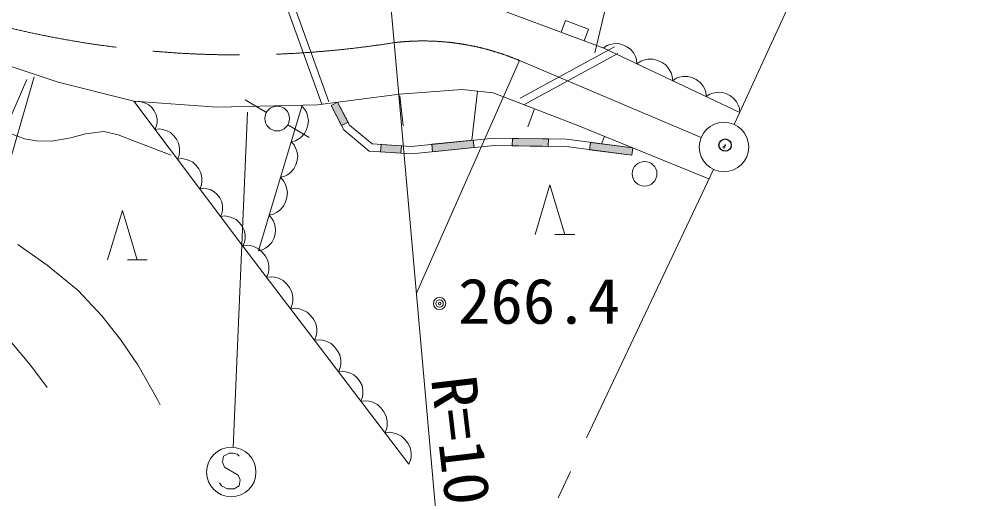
# Model space of a CAD drawing. Units: millimetres, scale not verified. Extents: x 40000 to 680000, y 20000 to 380000.
# Drawn here: x 498664 to 537739, y 230091 to 249133 of the extents above; entities that cross this region are included whole.
import ezdxf
from ezdxf.enums import TextEntityAlignment as Align

# ---------------------------------------------------------------- set-up
doc = ezdxf.new("R2010")
doc.units = ezdxf.units.MM
doc.header["$LTSCALE"] = 1000
doc.header["$PDMODE"] = 32
doc.header["$PDSIZE"] = 500
doc.linetypes.add('CHAIN', pattern=[18.5, 12, -1.5, 3.5, -1.5])
for name, color, linetype, lineweight in [('M-BGD', 7, 'Continuous', 13), ('M-BGD-EXST', 7, 'Continuous', 13), ('M-BMK', 2, 'CHAIN', 13), ('M-BMK-SRVR', 3, 'Continuous', 13), ('M-STR-HTXT', 7, 'Continuous', 13)]:
    doc.layers.add(name, color=color, linetype=linetype, lineweight=lineweight)
doc.layers.add('M-OTRS', color=6, linetype='Continuous')
doc.styles.add('ＭＳ ゴシック', font='')
doc.styles.get('ＭＳ ゴシック').set_extended_font_data('MS Gothic')

msp = doc.modelspace()

# ---------------------------------------------------------------- hatches: boundary and pattern name
at = {"layer": 'M-BGD'}
for points in [[(511693, 244841), (511268, 245648), (511533, 245788), (511959, 244981)], [(517050, 243953), (515371, 243785), (515341, 244084), (517020, 244252)], [(520052, 244001), (518599, 244024), (518604, 244324), (520057, 244301)], [(514096, 243726), (513274, 243775), (513293, 244075), (514114, 244025)], [(523430, 243639), (521724, 243863), (521763, 244161), (523469, 243936)]]:
    msp.add_hatch(color=256, dxfattribs=at).paths.add_polyline_path(points)

# ---------------------------------------------------------------- linework, layer by layer
for p, q in [((522303, 247970), (514712, 250797)), ((509508, 249544), (510900, 245705)), ((509790, 249646), (511182, 245807)), ((520744, 249085), (520569, 248616)), ((521681, 248736), (520744, 249085)), ((521506, 248267), (521681, 248736)), ((495484, 248175), (500229, 246593)), ((522695, 248150), (522548, 248120)), ((522896, 248154), (522695, 248150)), ((523072, 248104), (522896, 248154)), ((518917, 245947), (522724, 248018)), ((519060, 245683), (522868, 247755)), ((522428, 248077), (522283, 247980)), ((527796, 245370), (522303, 247970)), ((522548, 248120), (522428, 248077)), ((523235, 248027), (523072, 248104)), ((523384, 247923), (523235, 248027)), ((523509, 247765), (523384, 247923)), ((523579, 247632), (523509, 247765)), ((523621, 247512), (523579, 247632)), ((523639, 247338), (523621, 247512)), ((523794, 247442), (523639, 247338)), ((523922, 247487), (523794, 247442)), ((524078, 247519), (523922, 247487)), ((524293, 247524), (524078, 247519)), ((524480, 247471), (524293, 247524)), ((524654, 247389), (524480, 247471)), ((524814, 247278), (524654, 247389)), ((524946, 247109), (524814, 247278)), ((525021, 246967), (524946, 247109)), ((525067, 246839), (525021, 246967)), ((499262, 246816), (498241, 243261)), ((500229, 246593), (503297, 245826)), ((525085, 246654), (525067, 246839)), ((525230, 246751), (525085, 246654)), ((525350, 246794), (525230, 246751)), ((525497, 246824), (525350, 246794)), ((525698, 246828), (525497, 246824)), ((525874, 246778), (525698, 246828)), ((526037, 246701), (525874, 246778)), ((526186, 246597), (526037, 246701)), ((526311, 246438), (526186, 246597)), ((514034, 246114), (516574, 246305)), ((516574, 246305), (517820, 246162)), ((517197, 246234), (516968, 244246)), ((526381, 246306), (526311, 246438)), ((526423, 246186), (526381, 246306)), ((526441, 246012), (526423, 246186)), ((526853, 246182), (526706, 246152)), ((527054, 246186), (526853, 246182)), ((527230, 246136), (527054, 246186)), ((507707, 239975), (503297, 245826)), ((503297, 245826), (506652, 245587)), ((503476, 245822), (503313, 245805)), ((503593, 245805), (503476, 245822)), ((503728, 245766), (503593, 245805)), ((508660, 245375), (507795, 245877)), ((510726, 245682), (514034, 246114)), ((511268, 245648), (511533, 245788)), ((512021, 244864), (511533, 245788)), ((514054, 246047), (514179, 244828)), ((514054, 246047), (514179, 244828)), ((517820, 246162), (521176, 244868)), ((526586, 246109), (526441, 246012)), ((526706, 246152), (526586, 246109)), ((527392, 246059), (527230, 246136)), ((527542, 245955), (527392, 246059)), ((527666, 245797), (527542, 245955)), ((527736, 245664), (527666, 245797)), ((503896, 245683), (503728, 245766)), ((504019, 245565), (503896, 245683)), ((504121, 245431), (504019, 245565)), ((504199, 245280), (504121, 245431)), ((506652, 245587), (510726, 245682)), ((508330, 239783), (510106, 245668)), ((510210, 245493), (510092, 245623)), ((510270, 245381), (510210, 245493)), ((511783, 244672), (511268, 245648)), ((519498, 245515), (519221, 244796)), ((527779, 245544), (527736, 245664)), ((527796, 245370), (527779, 245544)), ((504233, 245095), (504199, 245280)), ((504234, 244955), (504233, 245095)), ((510321, 245240), (510270, 245381)), ((510356, 245042), (510321, 245240)), ((510332, 244861), (510356, 245042)), ((504156, 244686), (504217, 244838)), ((504330, 244705), (504156, 244686)), ((504217, 244838), (504234, 244955)), ((504456, 244687), (504330, 244705)), ((504600, 244645), (504456, 244687)), ((504780, 244556), (504600, 244645)), ((509523, 244871), (510386, 244365)), ((510200, 244525), (510280, 244689)), ((510280, 244689), (510332, 244861)), ((512814, 243803), (511783, 244672)), ((512931, 244097), (512021, 244864)), ((521176, 244868), (526548, 242686)), ((504912, 244430), (504780, 244556)), ((505021, 244286), (504912, 244430)), ((505105, 244125), (505021, 244286)), ((509659, 244187), (509828, 244230)), ((509828, 244230), (509941, 244290)), ((509941, 244290), (510061, 244379)), ((510061, 244379), (510200, 244525)), ((517868, 244336), (514513, 244001)), ((520792, 244288), (517868, 244336)), ((523469, 243936), (520792, 244288)), ((522322, 244402), (522201, 244103)), ((505142, 243927), (505105, 244125)), ((505142, 243777), (505142, 243927)), ((509776, 244057), (509659, 244187)), ((509837, 243945), (509776, 244057)), ((509888, 243804), (509837, 243945)), ((514513, 244001), (512931, 244097)), ((517881, 244036), (514519, 243700)), ((520770, 243989), (517881, 244036)), ((523430, 243639), (520770, 243989)), ((505059, 243489), (505124, 243651)), ((505233, 243507), (505059, 243489)), ((505124, 243651), (505142, 243777)), ((505359, 243489), (505233, 243507)), ((505503, 243448), (505359, 243489)), ((505683, 243358), (505503, 243448)), ((509922, 243606), (509888, 243804)), ((509899, 243425), (509922, 243606)), ((514519, 243700), (512814, 243803)), ((505815, 243232), (505683, 243358)), ((505924, 243088), (505815, 243232)), ((506008, 242927), (505924, 243088)), ((509628, 242943), (509766, 243089)), ((509766, 243089), (509847, 243252)), ((509847, 243252), (509899, 243425)), ((506044, 242729), (506008, 242927)), ((506045, 242579), (506044, 242729)), ((509225, 242751), (509395, 242793)), ((509351, 242613), (509225, 242751)), ((509395, 242793), (509507, 242854)), ((509507, 242854), (509628, 242943)), ((505961, 242291), (506027, 242453)), ((506124, 242308), (505961, 242291)), ((506027, 242453), (506045, 242579)), ((506241, 242291), (506124, 242308)), ((506376, 242252), (506241, 242291)), ((509415, 242493), (509351, 242613)), ((509470, 242343), (509415, 242493)), ((509506, 242131), (509470, 242343)), ((519521, 240447), (520121, 242447)), ((520121, 242447), (520721, 240447)), ((506544, 242169), (506376, 242252)), ((506668, 242051), (506544, 242169)), ((506769, 241917), (506668, 242051)), ((506847, 241766), (506769, 241917)), ((509426, 241754), (509482, 241938)), ((509482, 241938), (509506, 242131)), ((506881, 241581), (506847, 241766)), ((506882, 241441), (506881, 241581)), ((509193, 241424), (509340, 241580)), ((509340, 241580), (509426, 241754)), ((502236, 239415), (502836, 241415)), ((502836, 241415), (503436, 239415)), ((506804, 241173), (506865, 241324)), ((506978, 241191), (506804, 241173)), ((506865, 241324), (506882, 241441)), ((507104, 241173), (506978, 241191)), ((507248, 241132), (507104, 241173)), ((507428, 241042), (507248, 241132)), ((508763, 241219), (508944, 241265)), ((508881, 241089), (508763, 241219)), ((508944, 241265), (509064, 241329)), ((509064, 241329), (509193, 241424)), ((507561, 240916), (507428, 241042)), ((507669, 240772), (507561, 240916)), ((507753, 240611), (507669, 240772)), ((508941, 240977), (508881, 241089)), ((508992, 240836), (508941, 240977)), ((509027, 240638), (508992, 240836)), ((507790, 240413), (507753, 240611)), ((507790, 240263), (507790, 240413)), ((508951, 240285), (509003, 240457)), ((509003, 240457), (509027, 240638)), ((520321, 240447), (521121, 240447)), ((507881, 240009), (507696, 239989)), ((507707, 239975), (507772, 240137)), ((514417, 231155), (507707, 239975)), ((507772, 240137), (507790, 240263)), ((508016, 239991), (507881, 240009)), ((508170, 239947), (508016, 239991)), ((508362, 239853), (508170, 239947)), ((508612, 239886), (508732, 239975)), ((508732, 239975), (508871, 240121)), ((508871, 240121), (508951, 240285)), ((508330, 239783), (508499, 239826)), ((508504, 239719), (508362, 239853)), ((508499, 239826), (508612, 239886)), ((508620, 239566), (508504, 239719)), ((508711, 239394), (508620, 239566)), ((503036, 239415), (503836, 239415)), ((508751, 239183), (508711, 239394)), ((508752, 239023), (508751, 239183)), ((508665, 238715), (508734, 238889)), ((508734, 238889), (508752, 239023)), ((508850, 238736), (508665, 238715)), ((508985, 238718), (508850, 238736)), ((509139, 238674), (508985, 238718)), ((509331, 238579), (509139, 238674)), ((509473, 238446), (509331, 238579)), ((509589, 238293), (509473, 238446)), ((509680, 238121), (509589, 238293)), ((509720, 237910), (509680, 238121)), ((509634, 237442), (509703, 237615)), ((509703, 237615), (509721, 237750)), ((509721, 237750), (509720, 237910)), ((509819, 237463), (509634, 237442)), ((509954, 237444), (509819, 237463)), ((510107, 237401), (509954, 237444)), ((510300, 237306), (510107, 237401)), ((510442, 237173), (510300, 237306)), ((510558, 237020), (510442, 237173)), ((510649, 236848), (510558, 237020)), ((510689, 236637), (510649, 236848)), ((510672, 236342), (510690, 236477)), ((510690, 236477), (510689, 236637)), ((510602, 236169), (510672, 236342)), ((510788, 236189), (510602, 236169)), ((510922, 236171), (510788, 236189)), ((511076, 236127), (510922, 236171)), ((511269, 236033), (511076, 236127)), ((511411, 235899), (511269, 236033)), ((511527, 235746), (511411, 235899)), ((511618, 235574), (511527, 235746)), ((511658, 235363), (511618, 235574)), ((511659, 235203), (511658, 235363)), ((511571, 234896), (511640, 235069)), ((511745, 234915), (511571, 234896)), ((511640, 235069), (511659, 235203)), ((511871, 234898), (511745, 234915)), ((512015, 234857), (511871, 234898)), ((512196, 234768), (512015, 234857)), ((512329, 234643), (512196, 234768)), ((512438, 234500), (512329, 234643)), ((512523, 234338), (512438, 234500)), ((512560, 234140), (512523, 234338)), ((512561, 233990), (512560, 234140)), ((512479, 233702), (512544, 233864)), ((512665, 233722), (512479, 233702)), ((512544, 233864), (512561, 233990)), ((512799, 233704), (512665, 233722)), ((512953, 233660), (512799, 233704)), ((513146, 233566), (512953, 233660)), ((513288, 233432), (513146, 233566)), ((513404, 233279), (513288, 233432)), ((513495, 233107), (513404, 233279)), ((513535, 232896), (513495, 233107)), ((513536, 232736), (513535, 232896)), ((513448, 232428), (513518, 232602)), ((513518, 232602), (513536, 232736)), ((513634, 232449), (513448, 232428)), ((513768, 232431), (513634, 232449)), ((513922, 232387), (513768, 232431)), ((514115, 232292), (513922, 232387)), ((514257, 232159), (514115, 232292)), ((514373, 232006), (514257, 232159)), ((514464, 231834), (514373, 232006)), ((514504, 231623), (514464, 231834)), ((514417, 231155), (514486, 231328)), ((514486, 231328), (514505, 231463)), ((514505, 231463), (514504, 231623))]:
    msp.add_line(p, q, dxfattribs=at)
for points in [[(491106, 249803), (492066, 249082), (493187, 248376), (494341, 247710), (495484, 246905), (496803, 245705), (498306, 244527), (498867, 244310), (499365, 244219), (499966, 244215), (500748, 244348), (501338, 244512), (502083, 244596), (502661, 244471), (503426, 244168), (504808, 243650)], [(498599, 240040), (499793, 239204), (501044, 238180), (502003, 237158), (502760, 236199), (503455, 235170), (504247, 233780), (504364, 233563)], [(498348, 236083), (499120, 235167), (499796, 234261)]]:
    msp.add_lwpolyline(points, dxfattribs=at)
for points in [[(511693, 244841), (511268, 245648), (511533, 245788), (511959, 244981)], [(517050, 243953), (515371, 243785), (515341, 244084), (517020, 244252)], [(520052, 244001), (518599, 244024), (518604, 244324), (520057, 244301)], [(514096, 243726), (513274, 243775), (513293, 244075), (514114, 244025)], [(523430, 243639), (521724, 243863), (521763, 244161), (523469, 243936)]]:
    msp.add_lwpolyline(points, close=True, dxfattribs=at)
for centre, radius in [((509092, 245124), 500), ((523947, 242893), 500), ((515658, 237652), 250), ((515658, 237652), 150), ((515658, 237652), 50)]:
    msp.add_circle(centre, radius, dxfattribs=at)
at = {"layer": 'M-BGD-EXST'}
for p, q in [((526398, 266611), (521938, 247776)), ((492612, 232164), (498973, 246702)), ((507316, 231833), (507895, 245381)), ((506914, 231482), (506874, 231242)), ((507154, 231602), (506914, 231482)), ((507314, 231602), (507154, 231602)), ((507474, 231562), (507314, 231602)), ((507554, 231482), (507474, 231562)), ((506874, 231242), (506954, 231042)), ((506954, 231042), (507514, 230722)), ((507514, 230722), (507594, 230522)), ((506834, 230282), (506754, 230402)), ((507074, 230162), (506834, 230282)), ((507354, 230162), (507074, 230162)), ((507554, 230282), (507354, 230162)), ((507594, 230522), (507554, 230282))]:
    msp.add_line(p, q, dxfattribs=at)
msp.add_circle((507234, 230842), 1000, dxfattribs=at)
at = {"layer": 'M-BMK'}
for p, q in [((527573, 244882), (537739, 267084)), ((526235, 244362), (518887, 247468)), ((526729, 243069), (519612, 228026))]:
    msp.add_line(p, q, dxfattribs=at)
for centre, radius, start, end in [((507542, 287696), 40000, 245.6771, 279.0285), ((514986, 238260), 10000, 67.0379, 96.7008)]:
    msp.add_arc(centre, radius, start, end, dxfattribs=at)
at = {"layer": 'M-BMK-SRVR'}
for radius in [1000, 40]:
    msp.add_circle((527157, 243973), radius, dxfattribs=at)
at = {"layer": 'M-OTRS'}
msp.add_point((527202, 244052), dxfattribs=at)
at = {"layer": 'M-STR-HTXT'}
for p, q in [((513819, 248192), (511233, 278463)), ((515614, 228052), (513819, 248192)), ((518887, 247468), (514721, 238073))]:
    msp.add_line(p, q, dxfattribs=at)

# ---------------------------------------------------------------- texts
at = {"layer": 'M-BGD', "style": 'ＭＳ ゴシック', "width": 1.05}
msp.add_text('266.4', height=1833, dxfattribs=at).set_placement((516407, 236285), align=Align.BOTTOM_LEFT)
at = {"layer": 'M-STR-HTXT', "style": 'ＭＳ ゴシック', "width": 1.05}
msp.add_text('R=10', height=1833, rotation=276.7, dxfattribs=at).set_placement((514764, 234557), align=Align.BOTTOM_LEFT)

doc.saveas('drawing.dxf')
